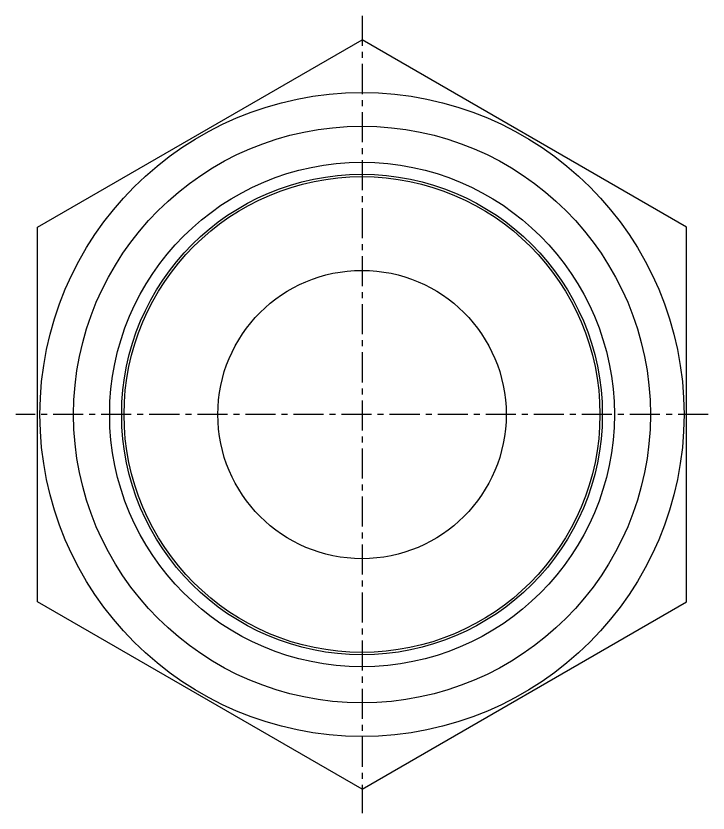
# Model space of a CAD drawing. Extents: x 0 to 112, y -21 to 77.
# Drawn here: x 83.12 to 111.92, y -2.18 to 31 of the extents above; entities that cross this region are included whole.
import ezdxf

# ---------------------------------------------------------------- set-up
doc = ezdxf.new("R2010")
doc.units = 0
doc.linetypes.add('CENTER', pattern=[2, 1.25, -0.25, 0.25, -0.25])
doc.layers.get('0').update_dxf_attribs({"linetype": 'CONTINUOUS'})
doc.layers.add('CENTER', color=1, linetype='CENTER')

msp = doc.modelspace()

# ---------------------------------------------------------------- linework, layer by layer
at = {"color": 7, "linetype": 'CONTINUOUS'}
for p, q in [((84.017, 22.206), (97.517, 30)), ((111.017, 22.206), (97.517, 30)), ((84.017, 6.617), (84.017, 22.206)), ((111.017, 6.617), (111.017, 22.206)), ((97.517, -1.177), (84.017, 6.617)), ((97.517, -1.177), (111.017, 6.617))]:
    msp.add_line(p, q, dxfattribs=at)
for radius in [13.4, 12, 10.5, 10, 9.9, 6]:
    msp.add_circle((97.517, 14.411), radius, dxfattribs=at)
at = {"layer": 'CENTER', "color": 1, "linetype": 'CENTER'}
for p, q in [((97.517, 31), (97.517, -2.177)), ((111.917, 14.411), (83.117, 14.411))]:
    msp.add_line(p, q, dxfattribs=at)

doc.saveas('drawing.dxf')
